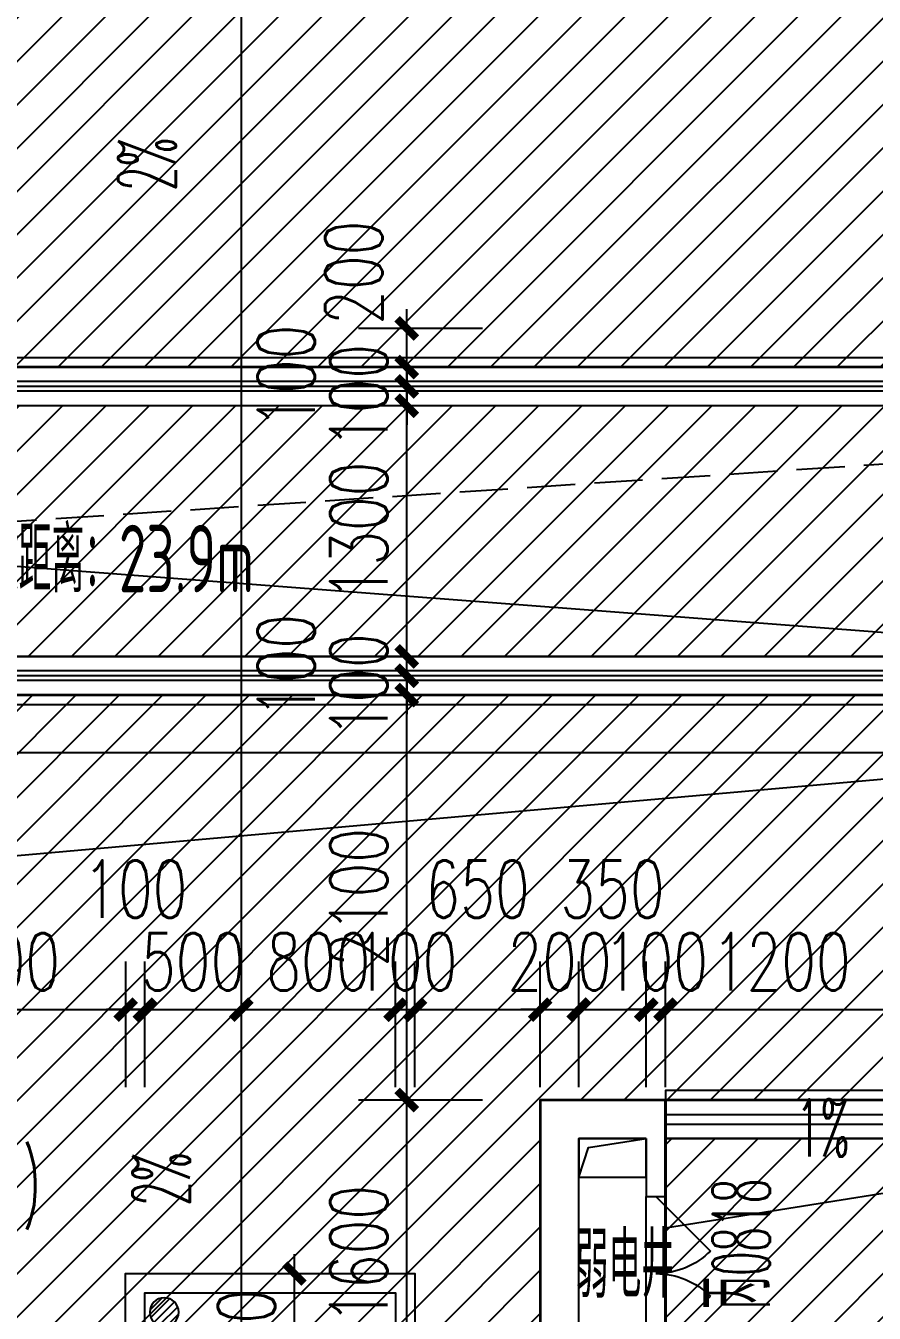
# Model space of a CAD drawing. Extents: x -59851 to 653804, y -249523 to 437614.
# Drawn here: x -28232 to -23831, y 147083 to 153758 of the extents above; entities that cross this region are included whole.
import ezdxf

# ---------------------------------------------------------------- set-up
doc = ezdxf.new("R2010")
doc.units = 0
doc.header["$LTSCALE"] = 1000
doc.header["$MEASUREMENT"] = 0
doc.linetypes.add('DASH', pattern=[0.35, 0.25, -0.1])
doc.layers.add('33计一半面积外廓线', color=53, linetype='Continuous', lineweight=35)
doc.layers.add('33计全面积外廓线', color=21, linetype='Continuous', lineweight=35)
doc.layers.add('A-area(算全面积)', color=21, linetype='Continuous', plot=False)
doc.layers.add('A-降板区域（给结构）', color=155, linetype='Continuous', plot=False)
for name, color, linetype in [('A-洞口', 105, 'Continuous'), ('A-疏散距离', 105, 'DASH'), ('A-看线', 105, 'Continuous'), ('A-空调室外机', 5, 'DASH'), ('A-第三道尺寸线', 105, 'Continuous'), ('A-线脚看线', 9, 'Continuous'), ('AE-FLOR', 151, 'Continuous'), ('DIM_SYMB', 3, 'Continuous'), ('DOOR_FIRE', 4, 'Continuous'), ('DOOR_FIRE_TEXT', 7, 'Continuous'), ('DOTE', 16, 'Continuous'), ('LABEL_PM', 7, 'Continuous'), ('NL', 5, 'Continuous'), ('PUB_TEXT', 7, 'Continuous'), ('WALL', 2, 'Continuous'), ('ys', 154, 'Continuous'), ('栏杆', 142, 'Continuous')]:
    doc.layers.add(name, color=color, linetype=linetype)
doc.styles.add('_TCH_DIM', font='SIMPLEX.shx', dxfattribs={"width": 0.7, "bigfont": 'GBCBIG.shx'})
doc.styles.add('_TCH_DIM_T3', font='SIMPLEX.shx', dxfattribs={"width": 0.705882, "bigfont": 'GBCBIG.shx'})
doc.styles.add('_TCH_WINDOW', font='SIMPLEX.shx', dxfattribs={"width": 0.7, "height": 3.5, "bigfont": 'GBCBIG.shx'})
doc.styles.get("Standard").update_dxf_attribs({"font": 'gbenor.shx', "width": 0.7, "bigfont": 'gbcbig.shx'})
doc.dimstyles.new('_TCH_ARCH&&100', dxfattribs={"dimtxt": 297.5, "dimasz": 100, "dimexe": 250, "dimexo": 300, "dimgap": 100, "dimtad": 1, "dimdec": 0, "dimzin": 0, "dimdsep": 46, "dimtxsty": '_TCH_DIM_T3', "dimblk": 'ARCHTICK', "dimcen": 0.09, "dimclrt": 7, "dimazin": 2, "dimtfac": 1, "dimtdec": 0, "dimtix": 1, "dimtmove": 2, "dimatfit": 3, "dimfxl": 0, "dimtolj": 1, "dimtzin": 0, "dimarcsym": 0})
pattern_1 = [(45, (0.02, 3e-11), (-112.2532, 112.2532), [])]

# ---------------------------------------------------------------- blocks, each defined once
blk = doc.blocks.new('zhouxianshouceng0329')
at = {"layer": 'DOTE'}
for p, q in [((-27113.7, 194580), (-27113.7, 218959.5)), ((15572.3, 211288.3), (-44988.6, 211288.3)), ((-20013.7, 209788.3), (-44988.6, 209788.3))]:
    blk.add_line(p, q, dxfattribs=at)
blk = doc.blocks.new('ktswaj')
at = {"linetype": 'DASH'}
blk.add_lwpolyline([(15990.1, 179082.6), (15990.1, 178253.3), (16268.4, 178253.3), (16268.4, 179082.6)], close=True, dxfattribs=at)
for points in [[(15990.1, 179082.6), (16268.4, 178253.3)], [(15990.1, 178253.3), (16268.4, 179082.6)]]:
    blk.add_lwpolyline(points, dxfattribs=at)
blk = doc.blocks.new('A3ktsjw')
at = {"layer": '栏杆'}
for points in [[(-26114.3, 169534.8), (-26114.3, 170234.8), (-24614.3, 170234.8), (-24614.3, 169534.8)], [(-26014.3, 169534.8), (-26014.3, 170134.8), (-24714.3, 170134.8), (-24714.3, 169534.8)]]:
    blk.add_lwpolyline(points, dxfattribs=at)
at = {"layer": 'A-空调室外机', "extrusion": (0, 0, -1), "zscale": -1, "rotation": 90}
blk.add_blockref('ktswaj', (204032.2, 153666.4), dxfattribs=at)
blk = doc.blocks.new('2fxianjiao0331')
at = {"layer": 'A-线脚看线'}
for points in [[(-204509.1, 152038.3), (-194609.1, 152038.3)], [(-204509.1, 150238.3), (-194609.1, 150238.3)], [(-194259.1, 150088.3), (-194259.1, 148238.3), (-197009.1, 148238.3), (-197009.1, 148188.3)]]:
    blk.add_lwpolyline(points, dxfattribs=at)
blk = doc.blocks.new('lianlangjiangban200')
at = {"layer": 'A-降板区域（给结构）', "linetype": 'DASH'}
h = blk.add_hatch(dxfattribs=at)
h.set_pattern_fill('ANSI31', color=256, scale=100)
h.set_pattern_definition([(45, (0, 0), (-112.2532, 112.2532), [])])
h.paths.add_polyline_path([(-39013.7, 151788.3), (-39013.7, 145188.3), (-37413.7, 145188.3), (-37413.7, 150488.3), (-21913.7, 150488.3), (-21913.7, 147988.3), (-24913.7, 147988.3), (-24913.7, 146588.3), (-20113.7, 146588.3), (-20113.7, 150488.3), (-5413.7, 150488.3), (-5413.7, 146388.3), (-10013.7, 146388.3), (-10013.7, 145088.3), (-3413.7, 145088.3), (-3413.7, 146388.3), (-4113.7, 146388.3), (-4113.7, 151788.3), (-8013.7, 151788.3), (-8013.7, 152188.3), (-19713.7, 152188.3), (-19713.7, 151788.3)])
at = {"layer": 'A-降板区域（给结构）'}
blk.add_lwpolyline([(-39013.7, 151788.3), (-39013.7, 145188.3), (-37413.7, 145188.3), (-37413.7, 150488.3), (-21913.7, 150488.3), (-21913.7, 147988.3), (-24913.7, 147988.3), (-24913.7, 146588.3), (-20113.7, 146588.3), (-20113.7, 150488.3), (-5413.7, 150488.3), (-5413.7, 146388.3), (-10013.7, 146388.3), (-10013.7, 145088.3), (-3413.7, 145088.3), (-3413.7, 146388.3), (-4113.7, 146388.3), (-4113.7, 151788.3), (-8013.7, 151788.3), (-8013.7, 152188.3), (-19713.7, 152188.3), (-19713.7, 151788.3)], close=True, dxfattribs=at)
blk = doc.blocks.new('$DorLib2D$00000116')
at = {"color": 0}
for p, q in [((-0.5, 0), (-0.1464, 0.3536)), ((0.5, 0), (0.1464, 0.3536))]:
    blk.add_line(p, q, dxfattribs=at)
for centre, start, end in [((-0.5, 0), 0, 45), ((0.5, 0), 135, 180)]:
    blk.add_arc(centre, 0.5, start, end, dxfattribs=at)
blk = doc.blocks.new('3-122')
at = {"layer": 'A-area(算全面积)'}
blk.add_lwpolyline([(-158972, 87498.2), (-158972, 87498.2), (-158972, 87498.2), (-158972, 84098.2), (-156422, 84098.2), (-156422, 84098.2), (-155172, 84098.2), (-155172, 84098.2), (-153572, 84098.2), (-153572, 84298.2), (-152972, 84298.2), (-152972, 80998.2), (-151572, 80998.2), (-151572, 84298.2), (-150972, 84298.2), (-150972, 84098.2), (-149471.9, 84098.2), (-149471.9, 84098.2), (-148222, 84098.2), (-148222, 84098.2), (-147321.9, 84098.2), (-147322, 85698.2), (-143872, 85698.2), (-143872, 87498.2)], close=True, dxfattribs=at)
at = {"layer": 'A-洞口'}
blk.add_lwpolyline([(-146772, 85498.2), (-147122, 85498.2), (-147122, 85298.2), (-146772, 85298.2)], close=True, dxfattribs=at)
blk.add_lwpolyline([(-147122, 85298.2), (-147072.3, 85452.4), (-146772, 85498.2)], dxfattribs=at)
at = {"layer": 'A-看线'}
blk.add_lwpolyline([(-143872, 87498.2), (-158972, 87498.2)], dxfattribs=at)
at = {"layer": 'AE-FLOR'}
for points in [[(-144272, 89498.2), (-154172, 89498.2)], [(-144272, 89298.2), (-154172, 89298.2)], [(-144272, 87998.2), (-154172, 87998.2)], [(-144272, 87798.2), (-154172, 87798.2)], [(-146672, 85498.2), (-143672, 85498.2), (-143672, 87598.2)], [(-146672, 85698.2), (-143872, 85698.2), (-143872, 87598.2)]]:
    blk.add_lwpolyline(points, dxfattribs=at)
at = {"layer": 'DOOR_FIRE'}
for p, q in [((-146772, 84398.2), (-146772, 85198.2)), ((-146672, 84398.2), (-146672, 85198.2))]:
    blk.add_line(p, q, dxfattribs=at)
at = {"layer": 'WALL'}
for p, q in [((-147322, 85698.2), (-146672, 85698.2)), ((-147322, 83898.2), (-147322, 85698.2)), ((-146672, 85198.2), (-146672, 85698.2)), ((-147122, 85498.2), (-146772, 85498.2)), ((-147122, 84098.2), (-147122, 85498.2)), ((-146772, 85498.2), (-146772, 85198.2)), ((-146772, 85198.2), (-146672, 85198.2))]:
    blk.add_line(p, q, dxfattribs=at)
at = {"layer": '栏杆'}
for points in [[(-144272, 89423.2), (-154172, 89423.2)], [(-144272, 89373.2), (-154172, 89373.2)], [(-144272, 87923.2), (-154172, 87923.2)], [(-144272, 87873.2), (-154172, 87873.2)], [(-146672, 85573.2), (-143747, 85573.2), (-143747, 87598.2)], [(-146672, 85623.2), (-143797, 85623.2), (-143797, 87598.2)]]:
    blk.add_lwpolyline(points, dxfattribs=at)
at = {"layer": 'DOOR_FIRE', "xscale": -800, "yscale": 800, "zscale": 100, "rotation": 270}
blk.add_blockref('$DorLib2D$00000116', (-146722, 84798.2), dxfattribs=at)
at = {"layer": 'DOOR_FIRE_TEXT', "style": '_TCH_WINDOW'}
for s, height, width, p in [('0818', 297.5, 0.494118, (-146130.6, 84786.2)), ('丙', 337.6, 0.7, (-146130.6, 84614.2))]:
    blk.add_text(s, height=height, rotation=90, dxfattribs=dict(at, width=width)).set_placement(p)
at = {"layer": 'PUB_TEXT', "style": '_TCH_DIM', "width": 0.494118}
blk.add_text(')', height=297.5, dxfattribs=at).set_placement((-150003.7, 85126.8))
at = {"layer": 'PUB_TEXT', "width": 0.7}
blk.add_text('弱电井', height=337.59, dxfattribs=at).set_placement((-147138.2, 84672.9))
blk = doc.blocks.new('_LV13')
at = {"color": 0}
for p, q in [((-0.071, 0.495), (-0.495, 0.071)), ((0.183, 0.465), (-0.465, -0.183)), ((0.354, 0.354), (-0.354, -0.354)), ((0.465, 0.183), (-0.183, -0.465)), ((0.495, -0.071), (0.071, -0.495))]:
    blk.add_line(p, q, dxfattribs=at)
blk.add_circle((0, 0), 0.5)
blk = doc.blocks.new('e30505')
at = {"layer": 'NL', "ltscale": 0.5, "extrusion": (0, 0, -1), "xscale": -150, "yscale": 150, "zscale": -150, "rotation": 270}
blk.add_blockref('_LV13', (130227.7, 67543.6), dxfattribs=at)
blk = doc.blocks.new('_ArchTick')
at = {"color": 0, "linetype": 'ByBlock', "const_width": 0.4}
blk.add_lwpolyline([(-0.5, -0.5), (0.5, 0.5)], dxfattribs=at)
blk = doc.blocks.new('*D1144')
at = {"layer": 'A-第三道尺寸线', "color": 0, "lineweight": -2, "transparency": 16777216}
for p, q in [((-26838.4, 147288.3), (-26838.4, 147388.3)), ((-27254.2, 147288.3), (-26588.4, 147288.3)), ((-26838.4, 146588.4), (-26838.4, 147288.3)), ((-27254.2, 146588.4), (-26588.4, 146588.4)), ((-26838.4, 146588.4), (-26838.4, 146488.4))]:
    blk.add_line(p, q, dxfattribs=at)
at = {"layer": 'Defpoints', "color": 0, "transparency": 16777216}
for p in [(-27554.2, 147288.3), (-26838.4, 147288.3), (-27554.2, 146588.4)]:
    blk.add_point(p, dxfattribs=at)
at = {"layer": 'A-第三道尺寸线', "color": 0, "lineweight": -2, "transparency": 16777216, "xscale": 100, "yscale": 100, "zscale": 100}
for p, rotation in [((-26838.4, 147288.3), 270), ((-26838.4, 146588.4), 90)]:
    blk.add_blockref('_ArchTick', p, dxfattribs=dict(at, rotation=rotation))
at = {"layer": 'A-第三道尺寸线', "color": 7, "transparency": 16777216, "insert": (-27087.2, 146938.4), "char_height": 297.5, "attachment_point": 5, "rotation": 90, "style": '_TCH_DIM_T3'}
blk.add_mtext('\\A1;700', dxfattribs=at)
blk = doc.blocks.new('*D2118')
at = {"layer": 'A-第三道尺寸线', "color": 0, "lineweight": -2, "transparency": 16777216}
for p, q in [((-25863.7, 148188.3), (-26505.9, 148188.3)), ((-26255.9, 146588.3), (-26255.9, 148188.3)), ((-25863.7, 146588.3), (-26505.9, 146588.3))]:
    blk.add_line(p, q, dxfattribs=at)
at = {"layer": 'Defpoints', "color": 0, "transparency": 16777216}
for p in [(-26255.9, 148188.3), (-25563.7, 148188.3), (-25563.7, 146588.3)]:
    blk.add_point(p, dxfattribs=at)
at = {"layer": 'A-第三道尺寸线', "color": 0, "lineweight": -2, "transparency": 16777216, "xscale": 100, "yscale": 100, "zscale": 100}
for p, rotation in [((-26255.9, 148188.3), 90), ((-26255.9, 146588.3), 270)]:
    blk.add_blockref('_ArchTick', p, dxfattribs=dict(at, rotation=rotation))
at = {"layer": 'A-第三道尺寸线', "color": 7, "transparency": 16777216, "insert": (-26504.7, 147388.3), "char_height": 297.5, "attachment_point": 5, "rotation": 90, "style": '_TCH_DIM_T3'}
blk.add_mtext('\\A1;1600', dxfattribs=at)
blk = doc.blocks.new('*D2119')
at = {"layer": 'A-第三道尺寸线', "color": 0, "lineweight": -2, "transparency": 16777216}
for p, q in [((-25863.7, 150288.3), (-26505.9, 150288.3)), ((-26255.9, 148188.3), (-26255.9, 150288.3)), ((-25863.7, 148188.3), (-26505.9, 148188.3))]:
    blk.add_line(p, q, dxfattribs=at)
at = {"layer": 'Defpoints', "color": 0, "transparency": 16777216}
for p in [(-26255.9, 150288.3), (-25563.7, 150288.3), (-25563.7, 148188.3)]:
    blk.add_point(p, dxfattribs=at)
at = {"layer": 'A-第三道尺寸线', "color": 0, "lineweight": -2, "transparency": 16777216, "xscale": 100, "yscale": 100, "zscale": 100}
for p, rotation in [((-26255.9, 150288.3), 90), ((-26255.9, 148188.3), 270)]:
    blk.add_blockref('_ArchTick', p, dxfattribs=dict(at, rotation=rotation))
at = {"layer": 'A-第三道尺寸线', "color": 7, "transparency": 16777216, "insert": (-26504.7, 149238.3), "char_height": 297.5, "attachment_point": 5, "rotation": 90, "style": '_TCH_DIM_T3'}
blk.add_mtext('\\A1;2100', dxfattribs=at)
blk = doc.blocks.new('*D2120')
at = {"layer": 'A-第三道尺寸线', "color": 0, "lineweight": -2, "transparency": 16777216}
for p, q in [((-26255.9, 150388.3), (-26255.9, 150488.3)), ((-25863.7, 150388.3), (-26505.9, 150388.3)), ((-26255.9, 150288.3), (-26255.9, 150388.3)), ((-25863.7, 150288.3), (-26505.9, 150288.3)), ((-26255.9, 150288.3), (-26255.9, 150188.3))]:
    blk.add_line(p, q, dxfattribs=at)
at = {"layer": 'Defpoints', "color": 0, "transparency": 16777216}
for p in [(-26255.9, 150388.3), (-25563.7, 150388.3), (-25563.7, 150288.3)]:
    blk.add_point(p, dxfattribs=at)
at = {"layer": 'A-第三道尺寸线', "color": 0, "lineweight": -2, "transparency": 16777216, "xscale": 100, "yscale": 100, "zscale": 100}
for p, rotation in [((-26255.9, 150388.3), 270), ((-26255.9, 150288.3), 90)]:
    blk.add_blockref('_ArchTick', p, dxfattribs=dict(at, rotation=rotation))
at = {"layer": 'A-第三道尺寸线', "color": 7, "transparency": 16777216, "insert": (-26504.7, 150338.3), "char_height": 297.5, "attachment_point": 5, "rotation": 90, "style": '_TCH_DIM_T3'}
blk.add_mtext('\\A1;100', dxfattribs=at)
blk = doc.blocks.new('*D2121')
at = {"layer": 'A-第三道尺寸线', "color": 0, "lineweight": -2, "transparency": 16777216}
for p, q in [((-26255.9, 150488.3), (-26255.9, 150588.3)), ((-25863.7, 150488.3), (-26505.9, 150488.3)), ((-26255.9, 150388.3), (-26255.9, 150488.3)), ((-25863.7, 150388.3), (-26505.9, 150388.3)), ((-26255.9, 150388.3), (-26255.9, 150288.3))]:
    blk.add_line(p, q, dxfattribs=at)
at = {"layer": 'Defpoints', "color": 0, "transparency": 16777216}
for p in [(-26255.9, 150488.3), (-25563.7, 150488.3), (-25563.7, 150388.3)]:
    blk.add_point(p, dxfattribs=at)
at = {"layer": 'A-第三道尺寸线', "color": 0, "lineweight": -2, "transparency": 16777216, "xscale": 100, "yscale": 100, "zscale": 100}
for p, rotation in [((-26255.9, 150488.3), 270), ((-26255.9, 150388.3), 90)]:
    blk.add_blockref('_ArchTick', p, dxfattribs=dict(at, rotation=rotation))
at = {"layer": 'A-第三道尺寸线', "color": 7, "transparency": 16777216, "insert": (-26880.9, 150438.3), "char_height": 297.5, "attachment_point": 5, "rotation": 90, "style": '_TCH_DIM_T3'}
blk.add_mtext('\\A1;100', dxfattribs=at)
blk = doc.blocks.new('*D2122')
at = {"layer": 'A-第三道尺寸线', "color": 0, "lineweight": -2, "transparency": 16777216}
for p, q in [((-25863.7, 151788.3), (-26505.9, 151788.3)), ((-26255.9, 150488.3), (-26255.9, 151788.3)), ((-25863.7, 150488.3), (-26505.9, 150488.3))]:
    blk.add_line(p, q, dxfattribs=at)
at = {"layer": 'Defpoints', "color": 0, "transparency": 16777216}
for p in [(-26255.9, 151788.3), (-25563.7, 151788.3), (-25563.7, 150488.3)]:
    blk.add_point(p, dxfattribs=at)
at = {"layer": 'A-第三道尺寸线', "color": 0, "lineweight": -2, "transparency": 16777216, "xscale": 100, "yscale": 100, "zscale": 100}
for p, rotation in [((-26255.9, 151788.3), 90), ((-26255.9, 150488.3), 270)]:
    blk.add_blockref('_ArchTick', p, dxfattribs=dict(at, rotation=rotation))
at = {"layer": 'A-第三道尺寸线', "color": 7, "transparency": 16777216, "insert": (-26504.7, 151138.3), "char_height": 297.5, "attachment_point": 5, "rotation": 90, "style": '_TCH_DIM_T3'}
blk.add_mtext('\\A1;1300', dxfattribs=at)
blk = doc.blocks.new('*D2123')
at = {"layer": 'A-第三道尺寸线', "color": 0, "lineweight": -2, "transparency": 16777216}
for p, q in [((-26255.9, 151888.3), (-26255.9, 151988.3)), ((-25863.7, 151888.3), (-26505.9, 151888.3)), ((-26255.9, 151788.3), (-26255.9, 151888.3)), ((-25863.7, 151788.3), (-26505.9, 151788.3)), ((-26255.9, 151788.3), (-26255.9, 151688.3))]:
    blk.add_line(p, q, dxfattribs=at)
at = {"layer": 'Defpoints', "color": 0, "transparency": 16777216}
for p in [(-26255.9, 151888.3), (-25563.7, 151888.3), (-25563.7, 151788.3)]:
    blk.add_point(p, dxfattribs=at)
at = {"layer": 'A-第三道尺寸线', "color": 0, "lineweight": -2, "transparency": 16777216, "xscale": 100, "yscale": 100, "zscale": 100}
for p, rotation in [((-26255.9, 151888.3), 270), ((-26255.9, 151788.3), 90)]:
    blk.add_blockref('_ArchTick', p, dxfattribs=dict(at, rotation=rotation))
at = {"layer": 'A-第三道尺寸线', "color": 7, "transparency": 16777216, "insert": (-26504.7, 151838.3), "char_height": 297.5, "attachment_point": 5, "rotation": 90, "style": '_TCH_DIM_T3'}
blk.add_mtext('\\A1;100', dxfattribs=at)
blk = doc.blocks.new('*D2124')
at = {"layer": 'A-第三道尺寸线', "color": 0, "lineweight": -2, "transparency": 16777216}
for p, q in [((-26255.9, 151988.3), (-26255.9, 152088.3)), ((-25863.7, 151988.3), (-26505.9, 151988.3)), ((-26255.9, 151888.3), (-26255.9, 151988.3)), ((-25863.7, 151888.3), (-26505.9, 151888.3)), ((-26255.9, 151888.3), (-26255.9, 151788.3))]:
    blk.add_line(p, q, dxfattribs=at)
at = {"layer": 'Defpoints', "color": 0, "transparency": 16777216}
for p in [(-26255.9, 151988.3), (-25563.7, 151988.3), (-25563.7, 151888.3)]:
    blk.add_point(p, dxfattribs=at)
at = {"layer": 'A-第三道尺寸线', "color": 0, "lineweight": -2, "transparency": 16777216, "xscale": 100, "yscale": 100, "zscale": 100}
for p, rotation in [((-26255.9, 151988.3), 270), ((-26255.9, 151888.3), 90)]:
    blk.add_blockref('_ArchTick', p, dxfattribs=dict(at, rotation=rotation))
at = {"layer": 'A-第三道尺寸线', "color": 7, "transparency": 16777216, "insert": (-26880.9, 151938.3), "char_height": 297.5, "attachment_point": 5, "rotation": 90, "style": '_TCH_DIM_T3'}
blk.add_mtext('\\A1;100', dxfattribs=at)
blk = doc.blocks.new('*D2125')
at = {"layer": 'A-第三道尺寸线', "color": 0, "lineweight": -2, "transparency": 16777216}
for p, q in [((-26255.9, 152188.3), (-26255.9, 152288.3)), ((-25863.7, 152188.3), (-26505.9, 152188.3)), ((-26255.9, 151988.3), (-26255.9, 152188.3)), ((-25863.7, 151988.3), (-26505.9, 151988.3)), ((-26255.9, 151988.3), (-26255.9, 151888.3))]:
    blk.add_line(p, q, dxfattribs=at)
at = {"layer": 'Defpoints', "color": 0, "transparency": 16777216}
for p in [(-26255.9, 152188.3), (-25563.7, 152188.3), (-25563.7, 151988.3)]:
    blk.add_point(p, dxfattribs=at)
at = {"layer": 'A-第三道尺寸线', "color": 0, "lineweight": -2, "transparency": 16777216, "xscale": 100, "yscale": 100, "zscale": 100}
for p, rotation in [((-26255.9, 152188.3), 270), ((-26255.9, 151988.3), 90)]:
    blk.add_blockref('_ArchTick', p, dxfattribs=dict(at, rotation=rotation))
at = {"layer": 'A-第三道尺寸线', "color": 7, "transparency": 16777216, "insert": (-26530.9, 152477.3), "char_height": 297.5, "attachment_point": 5, "rotation": 90, "style": '_TCH_DIM_T3'}
blk.add_mtext('\\A1;200', dxfattribs=at)
blk = doc.blocks.new('*D3027')
at = {"layer": 'A-第三道尺寸线', "color": 0, "lineweight": -2, "transparency": 16777216}
for p, q in [((-24913.7, 148255), (-24913.7, 148906.8)), ((-23713.7, 148255), (-23713.7, 148906.8)), ((-24913.7, 148656.8), (-23713.7, 148656.8))]:
    blk.add_line(p, q, dxfattribs=at)
at = {"layer": 'Defpoints', "color": 0, "transparency": 16777216}
for p in [(-23713.7, 148656.8), (-24913.7, 147955), (-23713.7, 147955)]:
    blk.add_point(p, dxfattribs=at)
at = {"layer": 'A-第三道尺寸线', "color": 0, "lineweight": -2, "transparency": 16777216, "xscale": 100, "yscale": 100, "zscale": 100, "rotation": 180}
blk.add_blockref('_ArchTick', (-24913.7, 148656.8), dxfattribs=at)
at = {"layer": 'A-第三道尺寸线', "color": 0, "lineweight": -2, "transparency": 16777216, "xscale": 100, "yscale": 100, "zscale": 100}
blk.add_blockref('_ArchTick', (-23713.7, 148656.8), dxfattribs=at)
at = {"layer": 'A-第三道尺寸线', "color": 7, "transparency": 16777216, "insert": (-24313.7, 148905.5), "char_height": 297.5, "attachment_point": 5, "style": '_TCH_DIM_T3'}
blk.add_mtext('\\A1;1200', dxfattribs=at)
blk = doc.blocks.new('*D3028')
at = {"layer": 'A-第三道尺寸线', "color": 0, "lineweight": -2, "transparency": 16777216}
for p, q in [((-25013.7, 148255), (-25013.7, 148906.8)), ((-24913.7, 148255), (-24913.7, 148906.8)), ((-25013.7, 148656.8), (-25113.7, 148656.8)), ((-25013.7, 148656.8), (-24913.7, 148656.8)), ((-24913.7, 148656.8), (-24813.7, 148656.8))]:
    blk.add_line(p, q, dxfattribs=at)
at = {"layer": 'Defpoints', "color": 0, "transparency": 16777216}
for p in [(-24913.7, 148656.8), (-25013.7, 147955), (-24913.7, 147955)]:
    blk.add_point(p, dxfattribs=at)
at = {"layer": 'A-第三道尺寸线', "color": 0, "lineweight": -2, "transparency": 16777216, "xscale": 100, "yscale": 100, "zscale": 100}
blk.add_blockref('_ArchTick', (-25013.7, 148656.8), dxfattribs=at)
at = {"layer": 'A-第三道尺寸线', "color": 0, "lineweight": -2, "transparency": 16777216, "xscale": 100, "yscale": 100, "zscale": 100, "rotation": 180}
blk.add_blockref('_ArchTick', (-24913.7, 148656.8), dxfattribs=at)
at = {"layer": 'A-第三道尺寸线', "color": 7, "transparency": 16777216, "insert": (-24963.7, 148905.5), "char_height": 297.5, "attachment_point": 5, "style": '_TCH_DIM_T3'}
blk.add_mtext('\\A1;100', dxfattribs=at)
blk = doc.blocks.new('*D3029')
at = {"layer": 'A-第三道尺寸线', "color": 0, "lineweight": -2, "transparency": 16777216}
for p, q in [((-25363.7, 148255), (-25363.7, 148906.8)), ((-25013.7, 148255), (-25013.7, 148906.8)), ((-25363.7, 148656.8), (-25013.7, 148656.8))]:
    blk.add_line(p, q, dxfattribs=at)
at = {"layer": 'Defpoints', "color": 0, "transparency": 16777216}
for p in [(-25013.7, 148656.8), (-25363.7, 147955), (-25013.7, 147955)]:
    blk.add_point(p, dxfattribs=at)
at = {"layer": 'A-第三道尺寸线', "color": 0, "lineweight": -2, "transparency": 16777216, "xscale": 100, "yscale": 100, "zscale": 100, "rotation": 180}
blk.add_blockref('_ArchTick', (-25363.7, 148656.8), dxfattribs=at)
at = {"layer": 'A-第三道尺寸线', "color": 0, "lineweight": -2, "transparency": 16777216, "xscale": 100, "yscale": 100, "zscale": 100}
blk.add_blockref('_ArchTick', (-25013.7, 148656.8), dxfattribs=at)
at = {"layer": 'A-第三道尺寸线', "color": 7, "transparency": 16777216, "insert": (-25188.7, 149281.8), "char_height": 297.5, "attachment_point": 5, "style": '_TCH_DIM_T3'}
blk.add_mtext('\\A1;350', dxfattribs=at)
blk = doc.blocks.new('*D3030')
at = {"layer": 'A-第三道尺寸线', "color": 0, "lineweight": -2, "transparency": 16777216}
for p, q in [((-25563.7, 148255), (-25563.7, 148906.8)), ((-25363.7, 148255), (-25363.7, 148906.8)), ((-25563.7, 148656.8), (-25663.7, 148656.8)), ((-25563.7, 148656.8), (-25363.7, 148656.8)), ((-25363.7, 148656.8), (-25263.7, 148656.8))]:
    blk.add_line(p, q, dxfattribs=at)
at = {"layer": 'Defpoints', "color": 0, "transparency": 16777216}
for p in [(-25363.7, 148656.8), (-25563.7, 147955), (-25363.7, 147955)]:
    blk.add_point(p, dxfattribs=at)
at = {"layer": 'A-第三道尺寸线', "color": 0, "lineweight": -2, "transparency": 16777216, "xscale": 100, "yscale": 100, "zscale": 100}
blk.add_blockref('_ArchTick', (-25563.7, 148656.8), dxfattribs=at)
at = {"layer": 'A-第三道尺寸线', "color": 0, "lineweight": -2, "transparency": 16777216, "xscale": 100, "yscale": 100, "zscale": 100, "rotation": 180}
blk.add_blockref('_ArchTick', (-25363.7, 148656.8), dxfattribs=at)
at = {"layer": 'A-第三道尺寸线', "color": 7, "transparency": 16777216, "insert": (-25463.7, 148905.5), "char_height": 297.5, "attachment_point": 5, "style": '_TCH_DIM_T3'}
blk.add_mtext('\\A1;200', dxfattribs=at)
blk = doc.blocks.new('*D3031')
at = {"layer": 'A-第三道尺寸线', "color": 0, "lineweight": -2, "transparency": 16777216}
for p, q in [((-26213.6, 148255), (-26213.6, 148906.8)), ((-25563.7, 148255), (-25563.7, 148906.8)), ((-26213.6, 148656.8), (-25563.7, 148656.8))]:
    blk.add_line(p, q, dxfattribs=at)
at = {"layer": 'Defpoints', "color": 0, "transparency": 16777216}
for p in [(-25563.7, 148656.8), (-26213.6, 147955), (-25563.7, 147955)]:
    blk.add_point(p, dxfattribs=at)
at = {"layer": 'A-第三道尺寸线', "color": 0, "lineweight": -2, "transparency": 16777216, "xscale": 100, "yscale": 100, "zscale": 100, "rotation": 180}
blk.add_blockref('_ArchTick', (-26213.6, 148656.8), dxfattribs=at)
at = {"layer": 'A-第三道尺寸线', "color": 0, "lineweight": -2, "transparency": 16777216, "xscale": 100, "yscale": 100, "zscale": 100}
blk.add_blockref('_ArchTick', (-25563.7, 148656.8), dxfattribs=at)
at = {"layer": 'A-第三道尺寸线', "color": 7, "transparency": 16777216, "insert": (-25888.7, 149281.8), "char_height": 297.5, "attachment_point": 5, "style": '_TCH_DIM_T3'}
blk.add_mtext('\\A1;650', dxfattribs=at)
blk = doc.blocks.new('*D3032')
at = {"layer": 'A-第三道尺寸线', "color": 0, "lineweight": -2, "transparency": 16777216}
for p, q in [((-26313.6, 148255), (-26313.6, 148906.8)), ((-26213.6, 148255), (-26213.6, 148906.8)), ((-26313.6, 148656.8), (-26413.6, 148656.8)), ((-26313.6, 148656.8), (-26213.6, 148656.8)), ((-26213.6, 148656.8), (-26113.6, 148656.8))]:
    blk.add_line(p, q, dxfattribs=at)
at = {"layer": 'Defpoints', "color": 0, "transparency": 16777216}
for p in [(-26213.6, 148656.8), (-26313.6, 147955), (-26213.6, 147955)]:
    blk.add_point(p, dxfattribs=at)
at = {"layer": 'A-第三道尺寸线', "color": 0, "lineweight": -2, "transparency": 16777216, "xscale": 100, "yscale": 100, "zscale": 100}
blk.add_blockref('_ArchTick', (-26313.6, 148656.8), dxfattribs=at)
at = {"layer": 'A-第三道尺寸线', "color": 0, "lineweight": -2, "transparency": 16777216, "xscale": 100, "yscale": 100, "zscale": 100, "rotation": 180}
blk.add_blockref('_ArchTick', (-26213.6, 148656.8), dxfattribs=at)
at = {"layer": 'A-第三道尺寸线', "color": 7, "transparency": 16777216, "insert": (-26263.6, 148905.5), "char_height": 297.5, "attachment_point": 5, "style": '_TCH_DIM_T3'}
blk.add_mtext('\\A1;100', dxfattribs=at)
blk = doc.blocks.new('*D3033')
at = {"layer": 'A-第三道尺寸线', "color": 0, "lineweight": -2, "transparency": 16777216}
for p, q in [((-27113.7, 148255), (-27113.7, 148906.8)), ((-26313.6, 148255), (-26313.6, 148906.8)), ((-27113.7, 148656.8), (-26313.6, 148656.8))]:
    blk.add_line(p, q, dxfattribs=at)
at = {"layer": 'Defpoints', "color": 0, "transparency": 16777216}
for p in [(-26313.6, 148656.8), (-27113.7, 147955), (-26313.6, 147955)]:
    blk.add_point(p, dxfattribs=at)
at = {"layer": 'A-第三道尺寸线', "color": 0, "lineweight": -2, "transparency": 16777216, "xscale": 100, "yscale": 100, "zscale": 100, "rotation": 180}
blk.add_blockref('_ArchTick', (-27113.7, 148656.8), dxfattribs=at)
at = {"layer": 'A-第三道尺寸线', "color": 0, "lineweight": -2, "transparency": 16777216, "xscale": 100, "yscale": 100, "zscale": 100}
blk.add_blockref('_ArchTick', (-26313.6, 148656.8), dxfattribs=at)
at = {"layer": 'A-第三道尺寸线', "color": 7, "transparency": 16777216, "insert": (-26713.7, 148905.5), "char_height": 297.5, "attachment_point": 5, "style": '_TCH_DIM_T3'}
blk.add_mtext('\\A1;800', dxfattribs=at)
blk = doc.blocks.new('*D3034')
at = {"layer": 'A-第三道尺寸线', "color": 0, "lineweight": -2, "transparency": 16777216}
for p, q in [((-27613.7, 148255), (-27613.7, 148906.8)), ((-27113.7, 148255), (-27113.7, 148906.8)), ((-27613.7, 148656.8), (-27713.7, 148656.8)), ((-27613.7, 148656.8), (-27113.7, 148656.8)), ((-27113.7, 148656.8), (-27013.7, 148656.8))]:
    blk.add_line(p, q, dxfattribs=at)
at = {"layer": 'Defpoints', "color": 0, "transparency": 16777216}
for p in [(-27113.7, 148656.8), (-27613.7, 147955), (-27113.7, 147955)]:
    blk.add_point(p, dxfattribs=at)
at = {"layer": 'A-第三道尺寸线', "color": 0, "lineweight": -2, "transparency": 16777216, "xscale": 100, "yscale": 100, "zscale": 100}
blk.add_blockref('_ArchTick', (-27613.7, 148656.8), dxfattribs=at)
at = {"layer": 'A-第三道尺寸线', "color": 0, "lineweight": -2, "transparency": 16777216, "xscale": 100, "yscale": 100, "zscale": 100, "rotation": 180}
blk.add_blockref('_ArchTick', (-27113.7, 148656.8), dxfattribs=at)
at = {"layer": 'A-第三道尺寸线', "color": 7, "transparency": 16777216, "insert": (-27363.7, 148905.5), "char_height": 297.5, "attachment_point": 5, "style": '_TCH_DIM_T3'}
blk.add_mtext('\\A1;500', dxfattribs=at)
blk = doc.blocks.new('*D3035')
at = {"layer": 'A-第三道尺寸线', "color": 0, "lineweight": -2, "transparency": 16777216}
for p, q in [((-27713.6, 148255), (-27713.6, 148906.8)), ((-27613.7, 148255), (-27613.7, 148906.8)), ((-27713.6, 148656.8), (-27813.6, 148656.8)), ((-27713.6, 148656.8), (-27613.7, 148656.8)), ((-27613.7, 148656.8), (-27513.7, 148656.8))]:
    blk.add_line(p, q, dxfattribs=at)
at = {"layer": 'Defpoints', "color": 0, "transparency": 16777216}
for p in [(-27613.7, 148656.8), (-27713.6, 147955), (-27613.7, 147955)]:
    blk.add_point(p, dxfattribs=at)
at = {"layer": 'A-第三道尺寸线', "color": 0, "lineweight": -2, "transparency": 16777216, "xscale": 100, "yscale": 100, "zscale": 100}
blk.add_blockref('_ArchTick', (-27713.6, 148656.8), dxfattribs=at)
at = {"layer": 'A-第三道尺寸线', "color": 0, "lineweight": -2, "transparency": 16777216, "xscale": 100, "yscale": 100, "zscale": 100, "rotation": 180}
blk.add_blockref('_ArchTick', (-27613.7, 148656.8), dxfattribs=at)
at = {"layer": 'A-第三道尺寸线', "color": 7, "transparency": 16777216, "insert": (-27663.7, 149281.8), "char_height": 297.5, "attachment_point": 5, "style": '_TCH_DIM_T3'}
blk.add_mtext('\\A1;100', dxfattribs=at)
blk = doc.blocks.new('*D3036')
at = {"layer": 'A-第三道尺寸线', "color": 0, "lineweight": -2, "transparency": 16777216}
for p, q in [((-29113.7, 148255), (-29113.7, 148906.8)), ((-27713.6, 148255), (-27713.6, 148906.8)), ((-29113.7, 148656.8), (-27713.6, 148656.8))]:
    blk.add_line(p, q, dxfattribs=at)
at = {"layer": 'Defpoints', "color": 0, "transparency": 16777216}
for p in [(-27713.6, 148656.8), (-29113.7, 147955), (-27713.6, 147955)]:
    blk.add_point(p, dxfattribs=at)
at = {"layer": 'A-第三道尺寸线', "color": 0, "lineweight": -2, "transparency": 16777216, "xscale": 100, "yscale": 100, "zscale": 100, "rotation": 180}
blk.add_blockref('_ArchTick', (-29113.7, 148656.8), dxfattribs=at)
at = {"layer": 'A-第三道尺寸线', "color": 0, "lineweight": -2, "transparency": 16777216, "xscale": 100, "yscale": 100, "zscale": 100}
blk.add_blockref('_ArchTick', (-27713.6, 148656.8), dxfattribs=at)
at = {"layer": 'A-第三道尺寸线', "color": 7, "transparency": 16777216, "insert": (-28413.7, 148905.5), "char_height": 297.5, "attachment_point": 5, "style": '_TCH_DIM_T3'}
blk.add_mtext('\\A1;1400', dxfattribs=at)

msp = doc.modelspace()

# ---------------------------------------------------------------- hatches: boundary and pattern name
at = {"layer": 'A-降板区域（给结构）', "linetype": 'DASH'}
h = msp.add_hatch(dxfattribs=at)
h.set_pattern_fill('ANSI31', color=215, scale=100)
h.set_pattern_definition(pattern_1)
h.paths.add_polyline_path([(-37213.7, 155788.3), (-37213.7, 152688.3), (-33813.7, 152688.3), (-33813.7, 152038.3), (-33813.7, 151988.3), (-20113.7, 151988.3), (-20113.7, 154888.3), (-23813.7, 154888.3), (-23813.7, 155788.3)])
h = msp.add_hatch(dxfattribs=at)
h.set_pattern_fill('ANSI31', color=215, scale=100)
h.set_pattern_definition(pattern_1)
h.paths.add_polyline_path([(-37213.7, 150288.3), (-37213.7, 146588.3), (-31213.7, 146588.3), (-31213.7, 143488.4), (-29813.7, 143488.3), (-29813.7, 146588.3), (-25563.6, 146588.3), (-25563.7, 148188.3), (-22113.7, 148188.3), (-22113.7, 150288.3)])

# ---------------------------------------------------------------- linework, layer by layer
at = {"layer": '33计一半面积外廓线'}
for points in [[(-22513.7, 151988.3), (-32413.7, 151988.3), (-32413.7, 152188.3), (-33013.7, 152188.3), (-33013.7, 151988.3), (-33813.7, 151988.3), (-33813.7, 151788.3), (-39013.7, 151788.3), (-39013.7, 146588.3), (-37213.7, 146588.3), (-37213.7, 150088.3), (-36813.7, 150088.3), (-36813.7, 150288.3), (-33013.7, 150288.3), (-33013.7, 150088.3), (-32413.7, 150088.3), (-32413.7, 150288.3), (-22513.7, 150288.3)], [(-22113.7, 148188.3), (-24913.7, 148188.3), (-24913.7, 146588.3), (-20113.7, 146588.3)]]:
    msp.add_lwpolyline(points, dxfattribs=at)
at = {"layer": '33计全面积外廓线'}
msp.add_lwpolyline([(-17613.7, 146588.3), (-24913.7, 146588.3), (-24913.7, 148188.3), (-25563.7, 148188.3), (-25563.6, 146588.3), (-29213.7, 146588.3), (-29213.7, 146788.3), (-29813.7, 146788.3), (-29813.7, 143488.3), (-31213.7, 143488.3), (-31213.7, 146788.3), (-31813.7, 146788.3), (-31813.7, 146588.3), (-37413.7, 146588.3), (-37413.7, 145188.3), (-39013.7, 145188.3), (-39013.7, 151788.3), (-33813.7, 151788.3), (-33813.7, 152688.3), (-37213.7, 152688.3), (-37213.7, 158588.3), (-40813.7, 158588.3)], dxfattribs=at)
at = {"layer": 'A-疏散距离'}
msp.add_lwpolyline([(-38913.7, 145188.4), (-37505.1, 150579.6), (-19213.7, 151788.4)], dxfattribs=at)
at = {"layer": 'A-降板区域（给结构）', "color": 215}
for points in [[(-37213.7, 155788.3), (-37213.7, 152688.3), (-33813.7, 152688.3), (-33813.7, 152038.3), (-33813.7, 151988.3), (-20113.7, 151988.3), (-20113.7, 154888.3), (-23813.7, 154888.3), (-23813.7, 155788.3)], [(-37213.7, 150288.3), (-37213.7, 146588.3), (-31213.7, 146588.3), (-31213.7, 143488.4), (-29813.7, 143488.3), (-29813.7, 146588.3), (-25563.6, 146588.3), (-25563.7, 148188.3), (-22113.7, 148188.3), (-22113.7, 150288.3)]]:
    msp.add_lwpolyline(points, close=True, dxfattribs=at)
at = {"layer": 'DIM_SYMB'}
for points in [[(-27349.2, 152746.5, 0, 0, 0), (-27349.2, 153241.4, 80, 0, 0), (-27349.2, 153541.4, 0, 0, 0)], [(-27275.4, 147485, 0, 0, 0), (-27275.4, 147979.9, 80, 0, 0), (-27275.4, 148279.9, 0, 0, 0)], [(-24406.3, 147790.1, 0, 0, 0), (-23911.4, 147790.1, 80, 0, 0), (-23611.4, 147790.1, 0, 0, 0)]]:
    msp.add_lwpolyline(points, format="xyseb", dxfattribs=at)
at = {"layer": 'ys'}
for points in [[(-22164, 150488.3), (-29663.7, 151059.3), (-36703.7, 150523.3)], [(-22623.7, 149953.3), (-29663.7, 149331.1), (-36703.7, 149953.3)], [(-22223.7, 147953.3), (-24913.7, 147523.3)]]:
    msp.add_lwpolyline(points, dxfattribs=at)

# ---------------------------------------------------------------- block references
for name, p in [('zhouxianshouceng0329', (0, -59400)), ('2fxianjiao0331', (172095.4, 0)), ('lianlangjiangban200', (0, 0))]:
    msp.add_blockref(name, p)
at = {"xscale": -1}
msp.add_blockref('e30505', (-157741.3, 79544.8, 0), dxfattribs=at)
at = {"layer": 'A-area(算全面积)'}
msp.add_blockref('A3ktsjw', (-1599.4, -22946.4), dxfattribs=at)
at = {"layer": 'LABEL_PM'}
msp.add_blockref('3-122', (121758.3, 62490.1), dxfattribs=at)

# ---------------------------------------------------------------- texts
at = {"layer": 'A-疏散距离', "linetype": 'ByBlock', "width": 0.7}
for s, height, p in [('疏散距离：', 337.59, (-28609, 150820.6)), ('23.9m', 350, (-27748.9, 150820.6))]:
    msp.add_text(s, height=height, dxfattribs=at).set_placement(p)
at = {"layer": 'PUB_TEXT', "style": '_TCH_DIM', "width": 0.494118}
for p in [(-27454.2, 152902.1), (-27380.4, 147640.7)]:
    msp.add_text('2%', height=297.5, rotation=90, dxfattribs=at).set_placement(p)
msp.add_text('1%', height=297.5, dxfattribs=at).set_placement((-24236.6, 147895.1))

# ---------------------------------------------------------------- dimensions: what is measured, and where the dimension line sits
at = {"layer": 'A-第三道尺寸线'}
for base, p1, p2, angle, picture, middle in [((-26255.9, 152188.3), (-25563.7, 151988.3), (-25563.7, 152188.3), 90, '*D2125', (-26530.9, 152477.3)), ((-26255.9, 151988.3), (-25563.7, 151888.3), (-25563.7, 151988.3), 90, '*D2124', (-26880.9, 151938.3)), ((-26255.9, 150488.3), (-25563.7, 150388.3), (-25563.7, 150488.3), 90, '*D2121', (-26880.9, 150438.3)), ((-27613.7, 148656.8), (-27713.6, 147955), (-27613.7, 147955), 0, '*D3035', (-27663.7, 149281.8)), ((-25563.7, 148656.8), (-26213.6, 147955), (-25563.7, 147955), 0, '*D3031', (-25888.7, 149281.8)), ((-25013.7, 148656.8), (-25363.7, 147955), (-25013.7, 147955), 0, '*D3029', (-25188.7, 149281.8))]:
    dim = msp.add_linear_dim(base=base, p1=p1, p2=p2, angle=angle, dimstyle='_TCH_ARCH&&100', dxfattribs=at)
    dim.commit()
    dim.dimension.update_dxf_attribs({"geometry": picture, "text_midpoint": middle, "dimtype": 161})
for p1, p2, distance, picture, middle in [((-25563.7, 151788.3), (-25563.7, 151888.3), 692.2, '*D2123', (-26504.7, 151838.3)), ((-25563.7, 150488.3), (-25563.7, 151788.3), 692.2, '*D2122', (-26504.7, 151138.3)), ((-25563.7, 150288.3), (-25563.7, 150388.3), 692.2, '*D2120', (-26504.7, 150338.3)), ((-25563.7, 148188.3), (-25563.7, 150288.3), 692.2, '*D2119', (-26504.7, 149238.3)), ((-29113.7, 147955), (-27713.6, 147955), 701.7, '*D3036', (-28413.7, 148905.5)), ((-27613.7, 147955), (-27113.7, 147955), 701.7, '*D3034', (-27363.7, 148905.5)), ((-27113.7, 147955), (-26313.6, 147955), 701.7, '*D3033', (-26713.7, 148905.5)), ((-26313.6, 147955), (-26213.6, 147955), 701.7, '*D3032', (-26263.6, 148905.5)), ((-25563.7, 147955), (-25363.7, 147955), 701.7, '*D3030', (-25463.7, 148905.5)), ((-25013.7, 147955), (-24913.7, 147955), 701.7, '*D3028', (-24963.7, 148905.5)), ((-24913.7, 147955), (-23713.7, 147955), 701.7, '*D3027', (-24313.7, 148905.5)), ((-25563.7, 146588.3), (-25563.7, 148188.3), 692.2, '*D2118', (-26504.7, 147388.3)), ((-27554.2, 146588.4), (-27554.2, 147288.3), -715.8, '*D1144', (-27087.2, 146938.4))]:
    dim = msp.add_aligned_dim(p1=p1, p2=p2, distance=distance, dimstyle='_TCH_ARCH&&100', dxfattribs=at)
    dim.commit()
    dim.dimension.update_dxf_attribs({"geometry": picture, "text_midpoint": middle})

doc.saveas('drawing.dxf')
